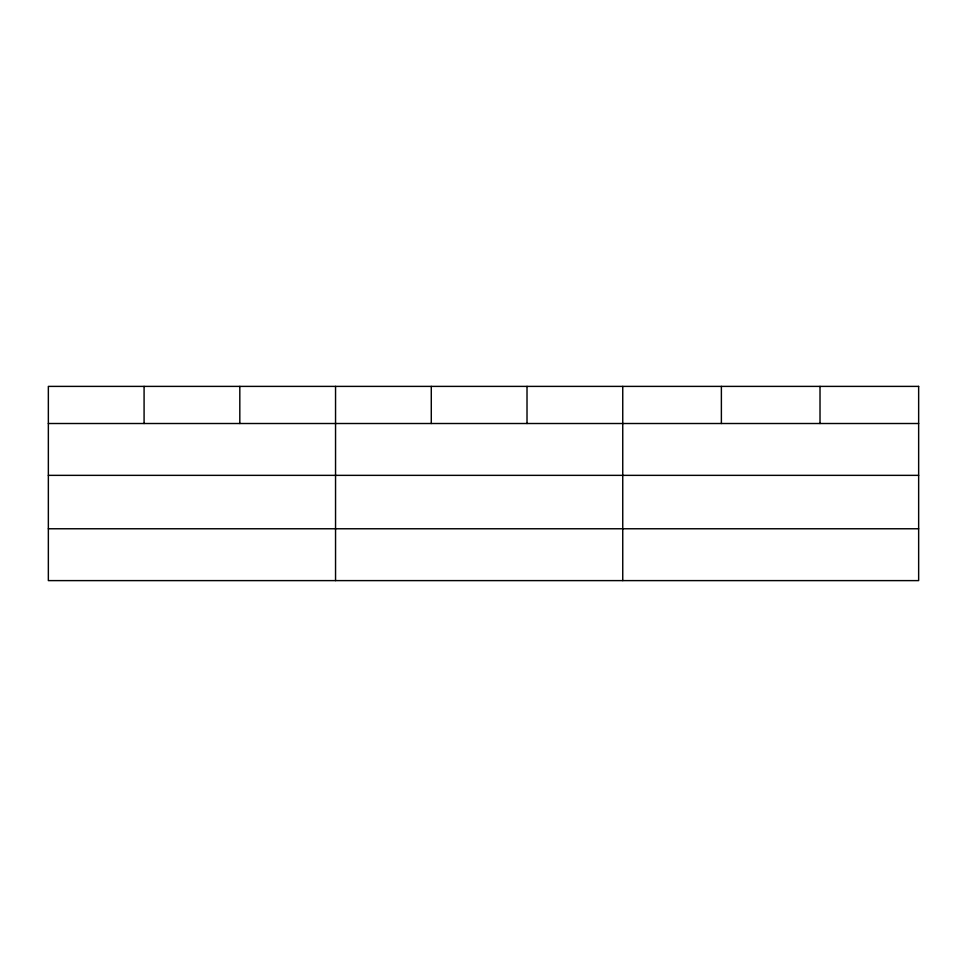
<?xml version="1.0" encoding="UTF-8"?>
<svg xmlns="http://www.w3.org/2000/svg" width="967" height="967" viewBox="0 0 967 967"><rect width="100%" height="100%" fill="white"/><g stroke="black" fill="none" stroke-linecap="round" stroke-linejoin="round"><path stroke-width="1.45" d="M48.35 423.51L918.65 423.51M48.35 475.353L918.65 475.353M48.35 528.768L918.65 528.768M820.016 386.389L820.016 423.51M721.382 386.389L721.382 423.51M622.748 386.389L622.748 580.611M527.015 386.389L527.015 423.51M431.282 386.389L431.282 423.51M335.549 386.389L335.549 580.611M239.816 386.389L239.816 423.51M144.083 386.389L144.083 423.51M918.65 386.389L48.35 386.389L48.35 580.611L918.65 580.611L918.65 386.389"/></g></svg>
